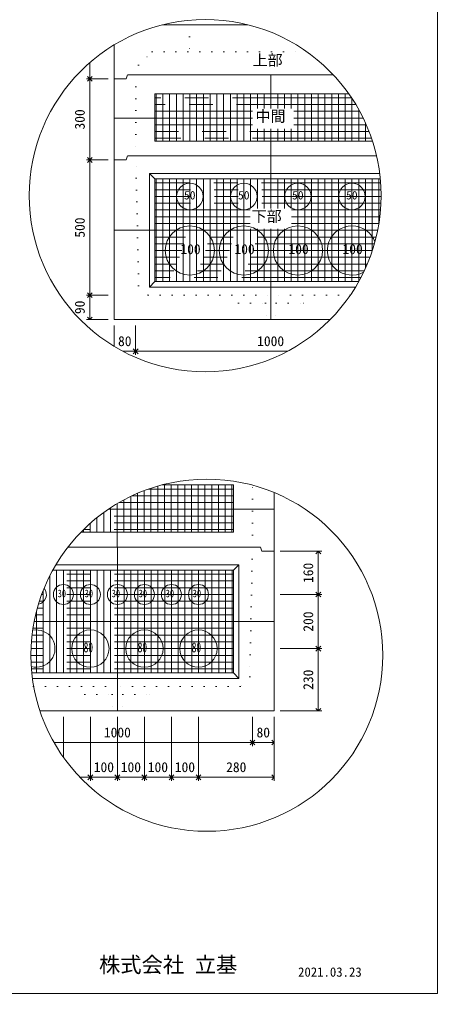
# Model space of a CAD drawing. Units: millimetres, scale not verified. Extents: x -4890 to 18490, y -2316 to 2316.
# Drawn here: x -2944 to -1830, y -1959 to 634 of the extents above; entities that cross this region are included whole.
import ezdxf
from ezdxf.enums import TextEntityAlignment as Align

# ---------------------------------------------------------------- set-up
doc = ezdxf.new("R2010")
doc.units = ezdxf.units.MM
doc.header["$LTSCALE"] = 10
for name, pattern in [('DASHED1', [1.8, 1.2, -0.6]), ('USER2', [50.8, 31.75, -6.35, 6.35, -6.35]), ('USER5', [3.185, 0.01, -3.175])]:
    doc.linetypes.add(name, pattern=pattern)
for name, color, linetype, lineweight in [('0-2_waku', 7, 'Continuous', 18), ('0-3_gaikei', 7, 'Continuous', 18), ('0-4_kakure', 7, 'DASHED1', 5), ('0-5_sunpou', 7, 'Continuous', 5), ('0-8_hole', 7, 'Continuous', 18), ('0-9_uchigawa', 6, 'Continuous', 18), ('0-E_文字１', 7, 'Continuous', 18), ('0-F_コア部分\u3000寸法補助線3', 150, 'USER2', 18), ('1-0_コア部分\u3000寸法補助線2', 150, 'USER2', 18), ('1-1_コア部分\u3000中心補助線', 1, 'Continuous', 18), ('1-2_コア部分\u3000寸法補助線', 7, 'USER2', 5), ('1-3_uchigawa2', 6, 'USER2', 18)]:
    doc.layers.add(name, color=color, linetype=linetype, lineweight=lineweight)
doc.styles.add('ＭＳ ゴシック', font='')
doc.styles.get('ＭＳ ゴシック').set_extended_font_data('MS Gothic')

# ---------------------------------------------------------------- blocks, each defined once
blk = doc.blocks.new('_Open90')
at = {"layer": '0-5_sunpou'}
blk.add_line((0, 0), (-1, 0), dxfattribs=at)
blk.add_lwpolyline([(-0.5, 0.5), (0, 0), (-0.5, -0.5)], dxfattribs=at)

msp = doc.modelspace()

# ---------------------------------------------------------------- linework, layer by layer
at = {"layer": '0-2_waku'}
for p in [(-1830, 2316.07), (-4890, -1958.93), (-4890, -1958.93), (-4890, -1958.93), (-4890, -1958.93)]:
    msp.add_line(p, (-1830, -1958.93), dxfattribs=at)
at = {"layer": '0-3_gaikei'}
for p, q in [((-2562.74, 620.43), (-2508.7, 620.43)), ((-2562.74, 620.43), (-2508.7, 620.43)), ((-2562.74, 620.43), (-2508.7, 620.43)), ((-2335.65, 620.43), (-2562.74, 620.43)), ((-2562.7, 620.43), (-2335.65, 620.43)), ((-2562.7, 620.43), (-2335.65, 620.43)), ((-2692.3, 476.43), (-2692.3, 566.44)), ((-2692.3, 476.43), (-2692.3, -164.37)), ((-2659.9, 476.43), (-2692.3, 476.43)), ((-2659.9, 476.43), (-2692.3, 476.43)), ((-2656.3, 487.23), (-2659.9, 476.43)), ((-2274.09, 487.23), (-2655.69, 487.23)), ((-2108.11, 487.23), (-2274.7, 487.23)), ((-2659.9, 260.43), (-2692.3, 260.43)), ((-2659.9, 260.43), (-2692.3, 260.43)), ((-2656.3, 271.23), (-2659.9, 260.43)), ((-2274.09, 271.23), (-2655.69, 271.23)), ((-1992.39, 271.23), (-2274.7, 271.23)), ((-2692.3, -164.37), (-2115.99, -164.37)), ((-2692.3, -164.37), (-2115.99, -164.37)), ((-2692.3, -164.37), (-2115.99, -164.37)), ((-2265.6, -982.96), (-2265.6, -625.01)), ((-2301.6, -770.56), (-2298, -781.36)), ((-2265.6, -781.36), (-2298, -781.36))]:
    msp.add_line(p, q, dxfattribs=at)
for points in [[(-2301.6, -770.56), (-2683.2, -770.56), (-2815.26, -770.56)], [(-2889.91, -1206.16), (-2265.6, -1206.16), (-2265.6, -781.36)], [(-2880.76, -1206.16), (-2265.6, -1206.16), (-2265.6, -781.36)]]:
    msp.add_lwpolyline(points, dxfattribs=at)
at = {"layer": '0-4_kakure', "linetype": 'USER5', "lineweight": 18}
for p, q in [((-2490.7, 620.43), (-2490.7, 632.54)), ((-2490.7, 620.43), (-2490.7, 548.43)), ((-2626.89, 512.43), (-2590.89, 548.43)), ((-2590.89, 548.43), (-2178.61, 548.43)), ((-2626.89, 512.43), (-2634.09, 487.23)), ((-2634.09, 487.23), (-2634.09, 271.23)), ((-2626.65, -74.37), (-2634.09, 271.23)), ((-2626.65, -74.37), (-2600.91, -99.57)), ((-2600.91, -99.57), (-2274.09, -99.57)), ((-2360.49, -121.17), (-2382.09, -99.57)), ((-2062.44, -99.57), (-2274.09, -99.57)), ((-2187.69, -121.17), (-2166.09, -99.57)), ((-2360.49, -121.17), (-2288.49, -121.17)), ((-2288.49, -121.17), (-2285.61, -164.37)), ((-2259.69, -121.17), (-2262.57, -164.37)), ((-2259.69, -121.17), (-2187.69, -121.17)), ((-2323.2, -770.56), (-2323.2, -605.43)), ((-2323.2, -770.56), (-2330.63, -1116.16)), ((-2330.63, -1116.16), (-2356.38, -1141.36)), ((-2906.43, -1141.36), (-2683.2, -1141.36)), ((-2769.6, -1162.96), (-2791.2, -1141.36)), ((-2769.6, -1162.96), (-2697.6, -1162.96)), ((-2697.6, -1162.96), (-2694.72, -1206.16)), ((-2356.38, -1141.36), (-2683.2, -1141.36)), ((-2668.8, -1162.96), (-2671.68, -1206.16)), ((-2668.8, -1162.96), (-2596.8, -1162.96)), ((-2596.8, -1162.96), (-2575.2, -1141.36))]:
    msp.add_line(p, q, dxfattribs=at)
at = {"layer": '0-5_sunpou', "color": 150, "lineweight": 18}
for p, q in [((-2756.61, 519.54), (-2756.61, 489.39)), ((-2708.14, 476.43), (-2765.97, 476.43)), ((-2723.98, 476.43), (-2765.97, 476.43)), ((-2756.61, 463.47), (-2756.61, 273.39)), ((-2708.14, 260.43), (-2765.97, 260.43)), ((-2708.14, 260.43), (-2765.97, 260.43)), ((-2756.61, 247.47), (-2756.61, -86.61)), ((-2708.14, -99.57), (-2765.97, -99.57)), ((-2723.98, -99.57), (-2765.97, -99.57)), ((-2756.61, -112.53), (-2756.61, -151.41)), ((-2708.14, -164.37), (-2765.97, -164.37)), ((-2692.3, -180.21), (-2692.3, -235.43)), ((-2634.7, -180.21), (-2634.7, -258.27)), ((-2634.7, -180.21), (-2634.7, -258.27)), ((-2668.52, -248.91), (-2647.66, -248.91)), ((-2621.74, -248.91), (-2229.88, -248.91)), ((-2249.76, -781.36), (-2138.44, -781.36)), ((-2147.8, -794.32), (-2147.8, -883.6)), ((-2249.76, -896.56), (-2138.44, -896.56)), ((-2249.76, -896.56), (-2138.44, -896.56)), ((-2147.8, -909.52), (-2147.8, -1027.6)), ((-2249.76, -1040.56), (-2138.44, -1040.56)), ((-2249.76, -1040.56), (-2138.44, -1040.56)), ((-2147.8, -1053.52), (-2147.8, -1193.2)), ((-2249.76, -1206.16), (-2138.44, -1206.16)), ((-2827.2, -1222), (-2827.2, -1329.8)), ((-2755.2, -1222), (-2755.2, -1392.46)), ((-2755.2, -1222), (-2755.2, -1392.46)), ((-2683.2, -1222), (-2683.2, -1392.46)), ((-2683.2, -1222), (-2683.2, -1392.46)), ((-2611.2, -1222), (-2611.2, -1392.46)), ((-2611.2, -1222), (-2611.2, -1392.46)), ((-2539.2, -1222), (-2539.2, -1392.46)), ((-2539.2, -1222), (-2539.2, -1392.46)), ((-2467.2, -1222), (-2467.2, -1392.46)), ((-2467.2, -1222), (-2467.2, -1392.46)), ((-2323.2, -1222), (-2323.2, -1300.06)), ((-2323.2, -1222), (-2323.2, -1300.06)), ((-2265.6, -1222), (-2265.6, -1300.06)), ((-2265.6, -1222), (-2265.6, -1392.46)), ((-2852.16, -1290.7), (-2336.16, -1290.7)), ((-2310.24, -1290.7), (-2278.56, -1290.7)), ((-2783.06, -1383.1), (-2768.16, -1383.1)), ((-2742.24, -1383.1), (-2696.16, -1383.1)), ((-2670.24, -1383.1), (-2624.16, -1383.1)), ((-2598.24, -1383.1), (-2552.16, -1383.1)), ((-2526.24, -1383.1), (-2480.16, -1383.1)), ((-2454.24, -1383.1), (-2278.56, -1383.1))]:
    msp.add_line(p, q, dxfattribs=at)
for centre in [(-2449.2, 165.51), (-2444.99, -1058.21)]:
    msp.add_circle(centre, 468.88, dxfattribs=at)
at = {"layer": '0-8_hole'}
for centre, radius in [((-2490.09, 163.23), 35.28), ((-2346.09, 163.23), 35.28), ((-2202.09, 163.23), 35.28), ((-2058.09, 163.23), 35.28), ((-2490.09, 19.23), 65.52), ((-2346.09, 19.23), 65.52), ((-2202.09, 19.23), 65.52), ((-2827.2, -896.56), 26.64), ((-2755.2, -896.56), 26.64), ((-2683.2, -896.56), 26.64), ((-2611.2, -896.56), 26.64), ((-2539.2, -896.56), 26.64), ((-2467.2, -896.56), 26.64), ((-2755.2, -1040.56), 49.68), ((-2611.2, -1040.56), 49.68), ((-2467.2, -1040.56), 49.68)]:
    msp.add_circle(centre, radius, dxfattribs=at)
for centre, radius, start, end in [((-2058.09, 19.23), 65.52, 20.66629, 298.32089), ((-2899.2, -896.56), 26.64, 281.59033, 39.2294), ((-2899.2, -1040.56), 49.68, 253.99064, 101.55918)]:
    msp.add_arc(centre, radius, start, end, dxfattribs=at)
at = {"layer": '0-9_uchigawa'}
for p, q in [((-2598.09, 224.43), (-2583.69, 210.03)), ((-2598.09, -77.97), (-2598.09, 224.43)), ((-2583.69, 210.03), (-2274.09, 210.03)), ((-2583.69, -63.57), (-2583.69, 210.03)), ((-2274.09, 210.03), (-1982.44, 210.03)), ((-2598.09, -77.97), (-2583.69, -63.57)), ((-2583.69, -63.57), (-2040.09, -63.57)), ((-2598.09, -77.97), (-2048.49, -77.97)), ((-2359.2, -1119.76), (-2359.2, -817.36)), ((-2373.6, -1105.36), (-2373.6, -831.76)), ((-2911.49, -1105.36), (-2373.6, -1105.36)), ((-2359.2, -1119.76), (-2373.6, -1105.36)), ((-2909.81, -1119.76), (-2359.2, -1119.76))]:
    msp.add_line(p, q, dxfattribs=at)
for points in [[(-2598.09, 224.43), (-2274.09, 224.43), (-1984.04, 224.43)], [(-2855.56, -831.76), (-2683.2, -831.76), (-2373.6, -831.76), (-2359.2, -817.36)], [(-2847.28, -817.36), (-2683.2, -817.36), (-2359.2, -817.36)]]:
    msp.add_lwpolyline(points, dxfattribs=at)
at = {"layer": '0-F_コア部分\u3000寸法補助線3'}
for p, q in [((-2580.09, 310.83), (-2580.09, 436.83)), ((-2544.09, 310.83), (-2544.09, 436.83)), ((-2508.09, 310.83), (-2508.09, 436.83)), ((-2472.09, 310.83), (-2472.09, 436.83)), ((-2436.09, 310.83), (-2436.09, 436.83)), ((-2400.09, 310.83), (-2400.09, 436.83)), ((-2364.09, 310.83), (-2364.09, 436.83)), ((-2328.09, 310.83), (-2328.09, 436.83)), ((-2292.09, 397.05), (-2292.09, 436.83)), ((-2256.09, 397.05), (-2256.09, 436.83)), ((-2220.09, 397.05), (-2220.09, 436.83)), ((-2184.09, 310.83), (-2184.09, 436.83)), ((-2148.09, 310.83), (-2148.09, 436.83)), ((-2112.09, 310.83), (-2112.09, 436.83)), ((-2076.09, 310.83), (-2076.09, 436.83)), ((-2323.08, 390.03), (-2583.69, 390.03)), ((-2037.57, 390.03), (-2212.92, 390.03)), ((-2040.09, 310.83), (-2040.09, 394.58)), ((-2323.08, 354.03), (-2583.69, 354.03)), ((-2292.09, 310.83), (-2292.09, 343.15)), ((-2256.09, 310.83), (-2256.09, 343.15)), ((-2220.09, 310.83), (-2220.09, 343.15)), ((-2019.89, 354.03), (-2212.92, 354.03)), ((-2004.09, 310.83), (-2004.09, 312.89)), ((-2580.09, -63.57), (-2580.09, 210.03)), ((-2544.09, -63.57), (-2544.09, 210.03)), ((-2508.09, -63.57), (-2508.09, 210.03)), ((-2472.09, -63.57), (-2472.09, 210.03)), ((-2436.09, -63.57), (-2436.09, 210.03)), ((-2400.09, -63.57), (-2400.09, 210.03)), ((-2364.09, -63.57), (-2364.09, 210.03)), ((-2328.09, 131.25), (-2328.09, 210.03)), ((-2292.09, 131.25), (-2292.09, 210.03)), ((-2256.09, 131.25), (-2256.09, 210.03)), ((-2220.09, 131.25), (-2220.09, 210.03)), ((-2184.09, -63.57), (-2184.09, 210.03)), ((-2148.09, -63.57), (-2148.09, 210.03)), ((-2112.09, -63.57), (-2112.09, 210.03)), ((-2076.09, -63.57), (-2076.09, 210.03)), ((-2040.09, -63.57), (-2040.09, 210.03)), ((-2004.09, 18.12), (-2004.09, 210.03)), ((-1981.53, 199.23), (-2583.69, 199.23)), ((-1980.32, 163.23), (-2583.69, 163.23)), ((-2329.71, 127.23), (-2583.69, 127.23)), ((-1981.88, 127.23), (-2219.55, 127.23)), ((-2329.71, 91.23), (-2583.69, 91.23)), ((-1986.24, 91.23), (-2219.55, 91.23)), ((-1993.47, 55.23), (-2583.69, 55.23)), ((-2328.09, -63.57), (-2328.09, 77.35)), ((-2292.09, -63.57), (-2292.09, 77.35)), ((-2256.09, -63.57), (-2256.09, 77.35)), ((-2220.09, -63.57), (-2220.09, 77.35)), ((-2003.72, 19.23), (-2583.69, 19.23)), ((-2017.2, -16.77), (-2583.69, -16.77)), ((-2034.23, -52.77), (-2583.69, -52.77)), ((-2593.81, -730.96), (-2593.81, -613.58)), ((-2557.81, -730.96), (-2557.81, -604.96)), ((-2521.81, -730.96), (-2521.81, -604.96)), ((-2485.81, -730.96), (-2485.81, -604.96)), ((-2449.81, -730.96), (-2449.81, -604.96)), ((-2413.81, -730.96), (-2413.81, -604.96)), ((-2377.81, -730.96), (-2377.81, -604.96)), ((-2665.81, -730.96), (-2665.81, -644.59)), ((-2629.81, -730.96), (-2629.81, -627.3)), ((-2701.81, -730.96), (-2701.81, -665.93)), ((-2374.21, -651.76), (-2678.75, -651.76)), ((-2737.81, -730.96), (-2737.81, -692.01)), ((-2374.21, -687.76), (-2732.41, -687.76)), ((-2773.81, -730.96), (-2773.81, -723.96)), ((-2373.6, -842.56), (-2861.33, -842.56)), ((-2845.2, -1105.36), (-2845.2, -831.76)), ((-2809.2, -1105.36), (-2809.2, -831.76)), ((-2773.2, -1105.36), (-2773.2, -831.76)), ((-2737.2, -1105.36), (-2737.2, -831.76)), ((-2701.2, -1105.36), (-2701.2, -831.76)), ((-2665.2, -1105.36), (-2665.2, -831.76)), ((-2629.2, -1105.36), (-2629.2, -831.76)), ((-2593.2, -1105.36), (-2593.2, -831.76)), ((-2557.2, -1105.36), (-2557.2, -831.76)), ((-2521.2, -1105.36), (-2521.2, -831.76)), ((-2485.2, -1105.36), (-2485.2, -831.76)), ((-2449.2, -1105.36), (-2449.2, -831.76)), ((-2413.2, -1105.36), (-2413.2, -831.76)), ((-2377.2, -1105.36), (-2377.2, -831.76)), ((-2373.6, -878.56), (-2878.08, -878.56)), ((-2881.2, -1105.36), (-2881.2, -886.26)), ((-2373.6, -914.56), (-2891.32, -914.56)), ((-2373.6, -950.56), (-2901.34, -950.56)), ((-2373.6, -986.56), (-2908.36, -986.56)), ((-2373.6, -1022.56), (-2912.51, -1022.56)), ((-2373.6, -1058.56), (-2913.86, -1058.56)), ((-2373.6, -1094.56), (-2912.45, -1094.56))]:
    msp.add_line(p, q, dxfattribs=at)
at = {"layer": '1-0_コア部分\u3000寸法補助線2'}
for p, q in [((-2562.09, 310.83), (-2562.09, 436.83)), ((-2526.09, 310.83), (-2526.09, 436.83)), ((-2490.09, 310.83), (-2490.09, 436.83)), ((-2454.09, 310.83), (-2454.09, 436.83)), ((-2382.09, 310.83), (-2382.09, 436.83)), ((-2310.09, 397.05), (-2310.09, 436.83)), ((-2238.09, 397.05), (-2238.09, 436.83)), ((-2166.09, 310.83), (-2166.09, 436.83)), ((-2094.09, 310.83), (-2094.09, 436.83)), ((-2047.91, 408.03), (-2583.69, 408.03)), ((-2310.09, 310.83), (-2310.09, 343.15)), ((-2238.09, 310.83), (-2238.09, 343.15)), ((-2022.09, 310.83), (-2022.09, 358.96)), ((-2012.43, 336.03), (-2583.69, 336.03)), ((-2526.09, -63.57), (-2526.09, 210.03)), ((-2490.09, -63.57), (-2490.09, 210.03)), ((-2454.09, -63.57), (-2454.09, 210.03)), ((-2382.09, -63.57), (-2382.09, 210.03)), ((-2310.09, 131.25), (-2310.09, 210.03)), ((-2238.09, 131.25), (-2238.09, 210.03)), ((-2166.09, -63.57), (-2166.09, 210.03)), ((-2094.09, -63.57), (-2094.09, 210.03)), ((-2022.09, -27.94), (-2022.09, 210.03)), ((-1980.58, 181.23), (-2583.69, 181.23)), ((-2329.71, 109.23), (-2583.69, 109.23)), ((-1983.71, 109.23), (-2219.55, 109.23)), ((-2310.09, -63.57), (-2310.09, 77.35)), ((-2238.09, -63.57), (-2238.09, 77.35)), ((-1998.21, 37.23), (-2583.69, 37.23)), ((-2025.25, -34.77), (-2583.69, -34.77)), ((-2575.81, -730.96), (-2575.81, -607.95)), ((-2503.81, -730.96), (-2503.81, -604.96)), ((-2431.81, -730.96), (-2431.81, -604.96)), ((-2647.81, -730.96), (-2647.81, -635.47)), ((-2374.21, -633.76), (-2644.21, -633.76)), ((-2719.81, -730.96), (-2719.81, -678.32)), ((-2374.21, -705.76), (-2754.22, -705.76)), ((-2863.2, -1105.36), (-2863.2, -846.2)), ((-2791.2, -1105.36), (-2791.2, -831.76)), ((-2719.2, -1105.36), (-2719.2, -831.76)), ((-2647.2, -1105.36), (-2647.2, -831.76)), ((-2575.2, -1105.36), (-2575.2, -831.76)), ((-2503.2, -1105.36), (-2503.2, -831.76)), ((-2431.2, -1105.36), (-2431.2, -831.76)), ((-2373.6, -860.56), (-2870.17, -860.56)), ((-2373.6, -932.56), (-2896.72, -932.56)), ((-2899.2, -1105.36), (-2899.2, -941.85)), ((-2373.6, -1004.56), (-2910.79, -1004.56)), ((-2373.6, -1076.56), (-2913.51, -1076.56))]:
    msp.add_line(p, q, dxfattribs=at)
at = {"layer": '1-1_コア部分\u3000中心補助線'}
for p, q in [((-2274.09, 397.05), (-2274.09, 487.23)), ((-2323.08, 372.03), (-2692.3, 372.03)), ((-2028.25, 372.03), (-2212.92, 372.03)), ((-2274.09, 271.23), (-2274.09, 343.15)), ((-2274.09, 131.25), (-2274.09, 271.23)), ((-2691.69, 73.23), (-1989.49, 73.23)), ((-2274.09, -164.37), (-2274.09, 77.35)), ((-2266.82, -669.76), (-2707.58, -669.76)), ((-2683.81, -770.56), (-2683.81, -654.71)), ((-2683.2, -1206.16), (-2683.2, -770.56)), ((-2905.21, -968.56), (-2265.6, -968.56))]:
    msp.add_line(p, q, dxfattribs=at)
at = {"layer": '1-2_コア部分\u3000寸法補助線'}
for p, q in [((-2059.36, 426.03), (-2583.69, 426.03)), ((-2562.09, 310.83), (-2562.09, 436.83)), ((-2490.09, 310.83), (-2490.09, 436.83)), ((-2418.09, 310.83), (-2418.09, 436.83)), ((-2346.09, 310.83), (-2346.09, 436.83)), ((-2202.09, 310.83), (-2202.09, 436.83)), ((-2130.09, 310.83), (-2130.09, 436.83)), ((-2058.09, 310.83), (-2058.09, 424.12)), ((-2005.82, 318.03), (-2583.69, 318.03)), ((-2562.09, -63.57), (-2562.09, 210.03)), ((-2490.09, -63.57), (-2490.09, 210.03)), ((-2418.09, -63.57), (-2418.09, 210.03)), ((-2346.09, -63.57), (-2346.09, 210.03)), ((-2202.09, -63.57), (-2202.09, 210.03)), ((-2130.09, -63.57), (-2130.09, 210.03)), ((-2058.09, -63.57), (-2058.09, 210.03)), ((-1986.09, 92.19), (-1986.09, 210.03)), ((-1980.76, 145.23), (-2583.69, 145.23)), ((-2010.04, 1.23), (-2583.69, 1.23)), ((-2611.81, -730.96), (-2611.81, -620.01)), ((-2374.21, -615.76), (-2600.18, -615.76)), ((-2539.81, -730.96), (-2539.81, -604.96)), ((-2467.81, -730.96), (-2467.81, -604.96)), ((-2395.81, -730.96), (-2395.81, -604.96)), ((-2374.21, -723.76), (-2773.61, -723.76)), ((-2755.81, -730.96), (-2755.81, -707.16)), ((-2827.2, -1105.36), (-2827.2, -831.76)), ((-2755.2, -1105.36), (-2755.2, -831.76)), ((-2611.2, -1105.36), (-2611.2, -831.76)), ((-2539.2, -1105.36), (-2539.2, -831.76)), ((-2467.2, -1105.36), (-2467.2, -831.76)), ((-2395.2, -1105.36), (-2395.2, -831.76)), ((-2373.6, -896.56), (-2885.12, -896.56)), ((-2899.2, -1105.36), (-2899.2, -941.85)), ((-2373.6, -1040.56), (-2913.53, -1040.56))]:
    msp.add_line(p, q, dxfattribs=at)
at = {"layer": '1-3_uchigawa2'}
for p, q in [((-2583.69, 436.83), (-2274.09, 436.83)), ((-2583.69, 436.83), (-2583.69, 310.83)), ((-2066.79, 436.83), (-2274.09, 436.83)), ((-2583.69, 310.83), (-2274.09, 310.83)), ((-2003.41, 310.83), (-2274.09, 310.83)), ((-2374.21, -604.96), (-2565.04, -604.96)), ((-2374.21, -604.96), (-2374.21, -730.96)), ((-2780.78, -730.96), (-2683.81, -730.96)), ((-2374.21, -730.96), (-2683.81, -730.96))]:
    msp.add_line(p, q, dxfattribs=at)

# ---------------------------------------------------------------- block references
at = {"layer": '0-5_sunpou', "xscale": 12.96, "yscale": 12.96}
for p, rotation in [((-2756.61, 476.43), 270), ((-2756.61, 476.43), 90), ((-2756.61, 260.43), 270), ((-2756.61, 260.43), 90), ((-2756.61, -99.57), 270), ((-2756.61, -99.57), 90), ((-2756.61, -164.37), 270), ((-2634.7, -248.91), 180), ((-2147.8, -781.36), 90), ((-2147.8, -896.56), 270), ((-2147.8, -896.56), 90), ((-2147.8, -1040.56), 270), ((-2147.8, -1040.56), 90), ((-2147.8, -1206.16), 270), ((-2323.2, -1290.7), 180), ((-2755.2, -1383.1), 180), ((-2683.2, -1383.1), 180), ((-2611.2, -1383.1), 180), ((-2539.2, -1383.1), 180), ((-2467.2, -1383.1), 180)]:
    msp.add_blockref('_Open90', p, dxfattribs=dict(at, rotation=rotation))
for p in [(-2634.7, -248.91), (-2323.2, -1290.7), (-2265.6, -1290.7), (-2755.2, -1383.1), (-2683.2, -1383.1), (-2611.2, -1383.1), (-2539.2, -1383.1), (-2467.2, -1383.1), (-2265.6, -1383.1)]:
    msp.add_blockref('_Open90', p, dxfattribs=at)

# ---------------------------------------------------------------- texts
at = {"layer": '0-5_sunpou', "style": 'ＭＳ ゴシック'}
for s, p in [('300', (-2762.37, 341.43)), ('500', (-2762.37, 53.43)), ('90', (-2762.37, -149.97)), ('160', (-2153.56, -865.96)), ('200', (-2153.56, -995.56)), ('230', (-2153.56, -1150.36))]:
    msp.add_text(s, height=26.39, rotation=90, dxfattribs=at).set_placement(p, align=Align.BOTTOM_LEFT)
for s, p in [('80', (-2681.5, -243.15)), ('1000', (-2310.7, -243.15)), ('1000', (-2719.2, -1284.94)), ('80', (-2312.4, -1284.94)), ('100', (-2746.2, -1377.34)), ('100', (-2674.2, -1377.34)), ('100', (-2602.2, -1377.34)), ('100', (-2530.2, -1377.34)), ('280', (-2393.4, -1377.34))]:
    msp.add_text(s, height=26.39, dxfattribs=at).set_placement(p, align=Align.BOTTOM_LEFT)
at = {"layer": '0-E_文字１', "style": 'ＭＳ ゴシック'}
for s, height, p in [('上部', 29.33, (-2322.89, 502.79)), ('中間', 29.33, (-2315.17, 353.32)), ('50', 22.43, (-2505.63, 148.58)), ('50', 22.43, (-2361.63, 148.58)), ('50', 22.43, (-2217.63, 148.58)), ('50', 22.43, (-2073.63, 148.58)), ('下部', 29.33, (-2325.4, 87.07)), ('100', 26.39, (-2515.25, 1.82)), ('100', 26.39, (-2371.25, 1.82)), ('100', 26.39, (-2227.25, 1.82)), ('100', 26.39, (-2083.25, 1.82)), ('株式会社 立基', 41.57, (-2732.23, -1915.45)), ('2021.03.23', 24.94, (-2201.71, -1921.66))]:
    msp.add_text(s, height=height, dxfattribs=at).set_placement(p, align=Align.BOTTOM_LEFT)
at = {"layer": '0-E_文字１', "style": 'ＭＳ ゴシック', "width": 0.7}
for s, height, p in [('30', 20.19, (-2842.32, -909.91)), ('30', 20.19, (-2770.32, -909.91)), ('30', 20.19, (-2698.32, -909.91)), ('30', 20.19, (-2626.32, -909.91)), ('30', 20.19, (-2554.32, -909.91)), ('30', 20.19, (-2482.32, -909.91)), ('80', 26.39, (-2773.25, -1058.34)), ('80', 26.39, (-2629.25, -1058.34)), ('80', 26.39, (-2485.25, -1058.34))]:
    msp.add_text(s, height=height, dxfattribs=at).set_placement(p, align=Align.BOTTOM_LEFT)

doc.saveas('drawing.dxf')
